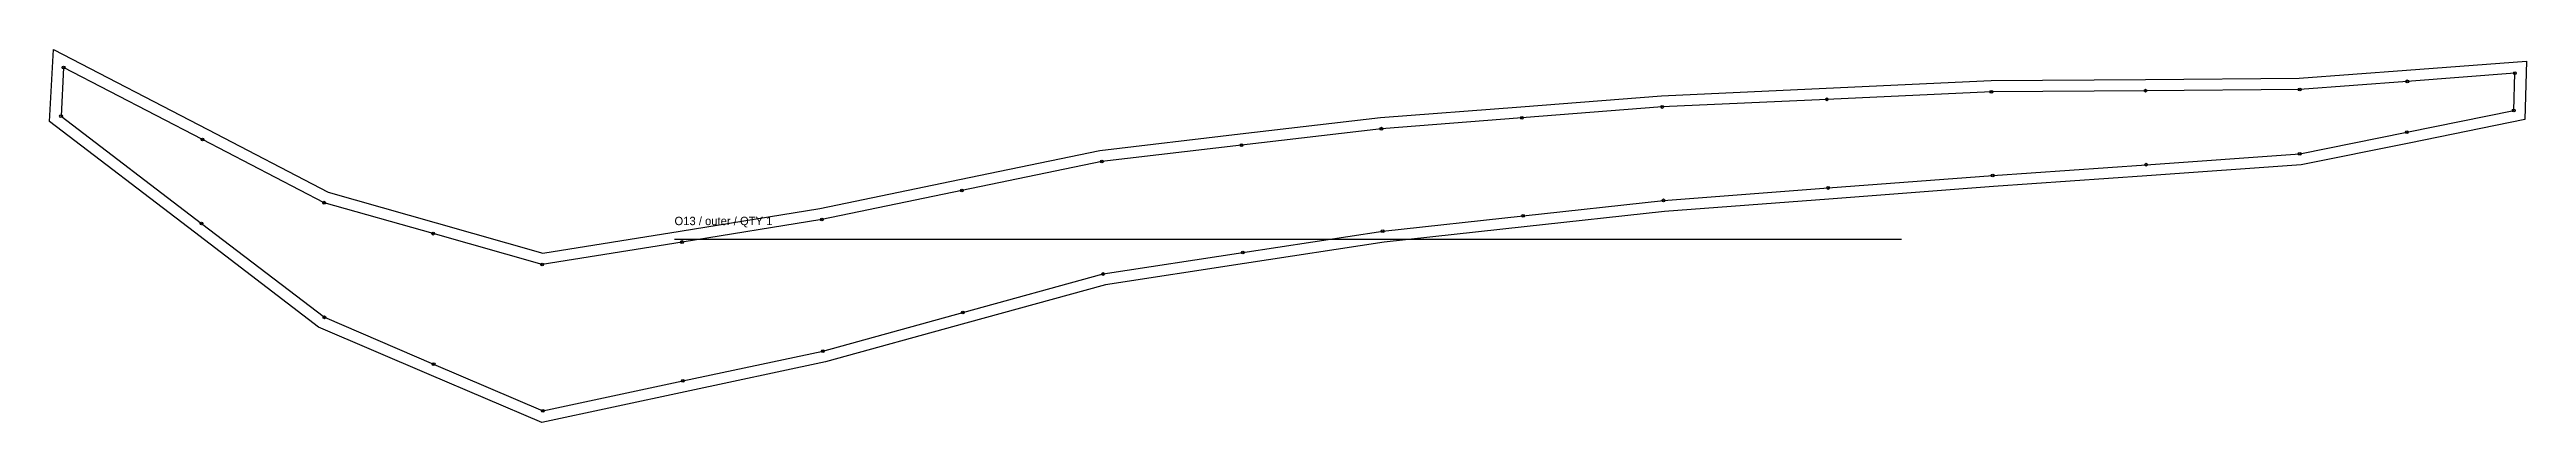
# Model space of a CAD drawing. Header units: millimetres. Extents: x -12 to 2644, y -13 to 388.
import ezdxf

# ---------------------------------------------------------------- set-up
doc = ezdxf.new("R2010")
doc.units = ezdxf.units.MM
for name, color, linetype in [('CUT', 7, 'Continuous'), ('GRAIN', 3, 'Continuous'), ('ID', 7, 'Continuous'), ('NOTCH', 1, 'Continuous'), ('SEW', 5, 'Continuous')]:
    doc.layers.add(name, color=color, linetype=linetype)

msp = doc.modelspace()

# ---------------------------------------------------------------- linework, layer by layer
at = {"layer": 'CUT'}
msp.add_lwpolyline([(-12.3, 310.5), (-8.2, 387.7), (157.3, 301.7), (286.5, 234.5), (402.3, 201.7), (516.8, 169.2), (664.1, 192.9), (813.9, 217.1), (963.7, 248.1), (1114.2, 279.4), (1264.7, 297.1), (1414.9, 314.7), (1565.7, 326.3), (1716.4, 338), (1893.1, 346.2), (2069.9, 354.3), (2235.5, 355.5), (2400.4, 356.8), (2515.4, 365.5), (2644.1, 375.3), (2642.2, 312.4), (2518.1, 287.2), (2402.6, 263.8), (2237.1, 252.1), (2072.5, 240.5), (1896, 227.1), (1719.7, 213.8), (1569.3, 197.3), (1418.9, 180.8), (1269.2, 157.9), (1120, 135), (970.4, 93.9), (819.9, 52.5), (669.4, 20.3), (515.6, -12.5), (394.9, 39.1), (276.3, 89.8), (143.3, 191.5)], close=True, dxfattribs=at)
at = {"layer": 'GRAIN'}
msp.add_line((657.9, 184.2), (1973.7, 184.2), dxfattribs=at)
at = {"layer": 'NOTCH'}
for centre in [(2.8, 368.4), (2400.9, 344.8), (2516.3, 353.5), (2631.7, 362.3), (1717.2, 326), (1893.7, 334.2), (2070.2, 342.3), (2235.5, 343.5), (2630.4, 322.3), (0, 316.2), (151.8, 291), (1416, 302.7), (1566.6, 314.4), (2515.7, 299), (1116.2, 267.6), (1266.1, 285.1), (2400.9, 275.7), (1895.1, 239.1), (2071.6, 252.5), (2236.3, 264.1), (282.1, 223.3), (966.1, 236.4), (1718.6, 225.8), (150.6, 201), (399.1, 190.1), (816, 205.2), (1417.4, 192.7), (1568, 209.2), (666, 181.1), (1267.4, 169.8), (516, 156.9), (1117.5, 146.8), (967.2, 105.5), (282.4, 100.3), (817, 64.1), (399.6, 50.1), (666.9, 32.1), (516.8, 0)]:
    msp.add_circle(centre, 1.5, dxfattribs=at)
at = {"layer": 'SEW'}
msp.add_lwpolyline([(0, 316.2), (150.6, 201), (282.4, 100.3), (399.6, 50.1), (516.8, 0), (666.9, 32.1), (817, 64.1), (967.2, 105.5), (1117.5, 146.8), (1267.4, 169.8), (1417.4, 192.7), (1568, 209.2), (1718.6, 225.8), (1895.1, 239.1), (2071.6, 252.5), (2236.3, 264.1), (2400.9, 275.7), (2515.7, 299), (2630.4, 322.3), (2631.7, 362.3), (2516.3, 353.5), (2400.9, 344.8), (2235.5, 343.5), (2070.2, 342.3), (1893.7, 334.2), (1717.2, 326), (1566.6, 314.4), (1416, 302.7), (1266.1, 285.1), (1116.2, 267.6), (966.1, 236.4), (816, 205.2), (666, 181.1), (516, 156.9), (399.1, 190.1), (282.1, 223.3), (151.8, 291), (2.8, 368.4)], close=True, dxfattribs=at)

# ---------------------------------------------------------------- texts
at = {"layer": 'ID'}
msp.add_text('O13 / outer / QTY 1', height=9, dxfattribs=at).set_placement((657.9, 199.2))

doc.saveas('drawing.dxf')
